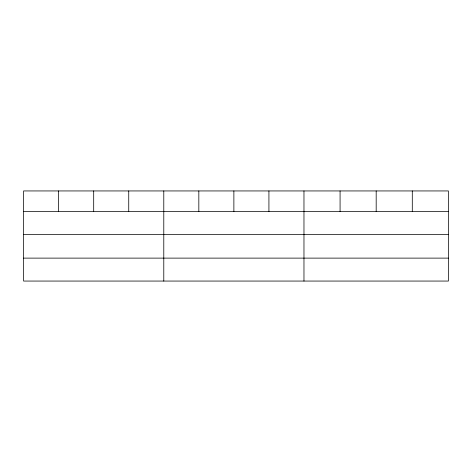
<?xml version="1.0" encoding="UTF-8"?>
<svg xmlns="http://www.w3.org/2000/svg" width="472" height="472" viewBox="0 0 472 472"><rect width="100%" height="100%" fill="white"/><g stroke="black" fill="none" stroke-linecap="round" stroke-linejoin="round"><path stroke-width="0.71" d="M448.4 234.49L448.4 190.942L23.6 190.942L23.6 281.058L448.4 281.058L448.4 234.49L23.6 234.49M23.6 211.55L448.4 211.55M23.6 258.119L448.4 258.119M412.292 190.942L412.292 211.55M376.184 190.942L376.184 211.55M340.076 190.942L340.076 211.55M303.968 190.942L303.968 281.058M268.922 190.942L268.922 211.55M233.876 190.942L233.876 211.55M198.83 190.942L198.83 211.55M163.784 190.942L163.784 281.058M128.738 190.942L128.738 211.55M93.692 190.942L93.692 211.55M58.646 190.942L58.646 211.55"/></g></svg>
